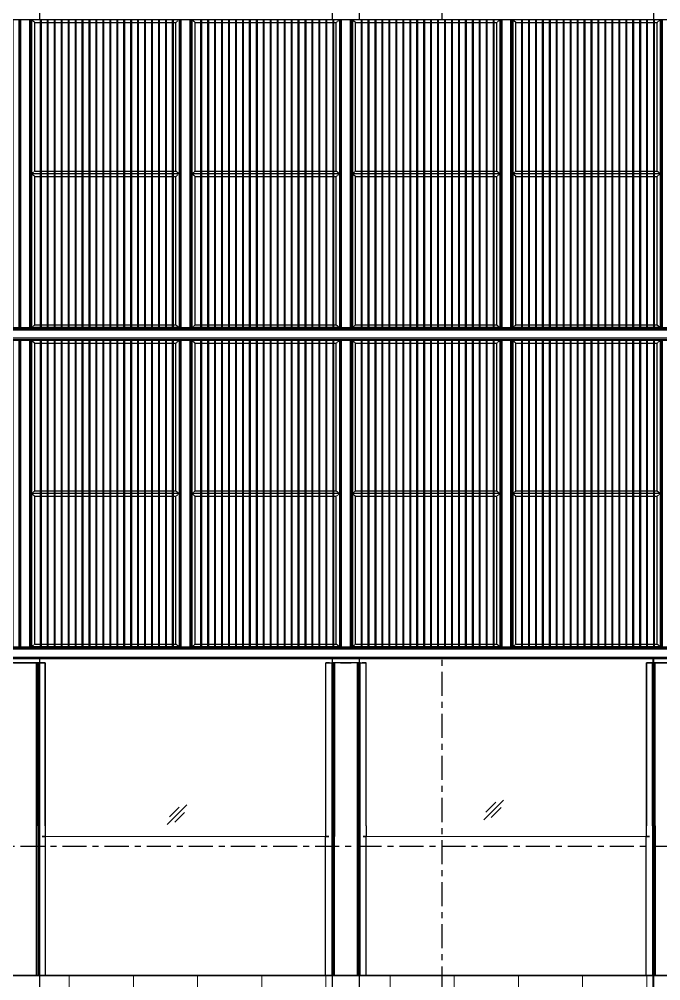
# Model space of a CAD drawing. Header units: millimetres. Extents: x 2519235 to 7246330, y 25937 to 201821.
# Drawn here: x 2849832 to 2855832, y 102240 to 111235 of the extents above; entities that cross this region are included whole.
import ezdxf
from ezdxf.enums import TextEntityAlignment as Align
from ezdxf.xclip import XClip

# ---------------------------------------------------------------- set-up
doc = ezdxf.new("R2010")
doc.units = ezdxf.units.MM
doc.header["$XCLIPFRAME"] = 0
for name, pattern in [('ACM_Grid2', [9, 6, -1, 1, -1]), ('HIDDEN', [0.375, 0.25, -0.125]), ('HIDDEN2', [4.7625, 3.175, -1.5875]), ('TA_GL_000.90000', [2.475, 0.9, -0.225, 0.225, -0.225, 0.9]), ('TA_HL_001.00000', [6.5, 3.55, -2.95])]:
    doc.linetypes.add(name, pattern=pattern)
doc.layers.get('Defpoints').update_dxf_attribs({"color": 140})
for name, color, linetype in [('000 - 0_HIDE_OBJ_FRAMING_DEF_SUB_1', 250, 'Continuous'), ('000 - 0_SYM_DWG_GRID-BUBBLE_MAIN_COLOR_1', 1, 'Continuous'), ('000 - 0_SYM_DWG_GRIDLINE_MAIN_COLOR_251', 251, 'Continuous'), ('000 - 0_SYM_DWG_LEVEL_TEXT', 3, 'Continuous'), ('010 - ASPG_EXTR_MAIN_COLOR_2', 2, 'Continuous'), ('010 - ASPG_EXTR_WIPEOUT_', 250, 'Continuous'), ('010 - ASPG_FRAMING_MAIN_COLOR_1', 3, 'Continuous'), ('010 - ASPG_FRAMING_MAIN_COLOR_2', 2, 'Continuous'), ('010 - ASPG_FRAMING_SUB_COLOR_2', 2, 'Continuous'), ('010 - ASPG_FRAMING_SUB_COLOR_3', 251, 'Continuous'), ('010 - ASPG_FRAMING_WIPEOUT_', 250, 'Continuous'), ('_[-125x65x6x8', 3, 'Continuous'), ('_PL-02', 1, 'Continuous'), ('_PLATE-SC', 32, 'Continuous'), ('_SC -100x100x6x8', 1, 'Continuous'), ('_งานโครงสร้าง', 251, 'Continuous'), ('A-GENM', 252, 'Continuous'), ('G-ANNO-HATCH-G251', 7, 'Continuous')]:
    doc.layers.add(name, color=color, linetype=linetype)
for name, color, linetype, lineweight in [('A-FLOR-HRAL', 1, 'Continuous', 35), ('A-VRTC', 2, 'Continuous', 9), ('ACM_Line_Grid Line _Existing__Lw2_', 252, 'ACM_Grid2', 9), ('P-SANR-FIXT', 2, 'Continuous', 35)]:
    doc.layers.add(name, color=color, linetype=linetype, lineweight=lineweight)
doc.styles.add('Arial', font='arial.ttf', dxfattribs={"height": 300})
doc.styles.add('Arial_1', font='arial.ttf', dxfattribs={"height": 250})
doc.styles.add('TA', font='', dxfattribs={"height": 4.5})
doc.styles.get('TA').set_extended_font_data('Cordia New')

# ---------------------------------------------------------------- blocks, each defined once
blk = doc.blocks.new('PPLS_Escalator Straight - PPLS_Escalator Double_1000 mm Step Width-32424470-ENTRANCE 1 - ELEVATION 1')
at = {"layer": '000 - 0_HIDE_OBJ_FRAMING_DEF_SUB_1'}
for p, q in [((2993917.7, 102290), (2993442.9, 102290)), ((2993442.9, 102290), (2993917.7, 102290)), ((2993917.7, 102290), (2993442.9, 102290)), ((2993442.9, 102290), (2993917.7, 102290)), ((2994956.8, 102290), (2994167.7, 102290)), ((2994167.7, 102290), (2994956.8, 102290)), ((2994956.8, 102290), (2994167.7, 102290)), ((2994167.7, 102290), (2994956.8, 102290)), ((2996917.7, 102290), (2995056.8, 102290)), ((2995056.8, 102290), (2996917.7, 102290)), ((2995403.9, 102290), (2995056.8, 102290)), ((2995056.8, 102290), (2995403.9, 102290)), ((2996917.7, 102290), (2995403.9, 102290)), ((2996917.7, 102290), (2995403.9, 102290)), ((2995403.9, 102290), (2996917.7, 102290)), ((2995403.9, 102290), (2996917.7, 102290)), ((2996022.1, 102290), (2995403.9, 102290)), ((2995403.9, 102290), (2996022.1, 102290)), ((2996022.1, 102290), (2996522.1, 102290)), ((2996522.1, 102290), (2996022.1, 102290)), ((2996917.7, 102290), (2996022.1, 102290)), ((2996022.1, 102290), (2996917.7, 102290)), ((2996522.1, 102290), (2996917.7, 102290)), ((2996917.7, 102290), (2996522.1, 102290)), ((2997168, 102290), (2997522.1, 102290)), ((2997522.1, 102290), (2997168, 102290)), ((2997948.9, 102290), (2997168, 102290)), ((2997168, 102290), (2997948.9, 102290)), ((2997948.9, 102290), (2997168, 102290)), ((2997168, 102290), (2997948.9, 102290)), ((2997948.9, 102290), (2997168, 102290)), ((2997948.9, 102290), (2997168, 102290)), ((2997168, 102290), (2997948.9, 102290)), ((2997168, 102290), (2997948.9, 102290)), ((2997522.1, 102290), (2997948.9, 102290)), ((2997948.9, 102290), (2997522.1, 102290)), ((2997918.9, 102290), (2997948.9, 102290)), ((2997948.9, 102290), (2997918.9, 102290))]:
    blk.add_line(p, q, dxfattribs=at)
blk = doc.blocks.new('PPLS_Escalator Straight - PPLS_Escalator Double_1000 mm Step Width-32424532-ENTRANCE 1 - ELEVATION 1')
at = {"layer": '000 - 0_HIDE_OBJ_FRAMING_DEF_SUB_1'}
for p, q in [((2993442.9, 102290), (2993917.7, 102290)), ((2993917.7, 102290), (2993442.9, 102290)), ((2993917.7, 102290), (2993442.9, 102290)), ((2993442.9, 102290), (2993917.7, 102290)), ((2994167.7, 102290), (2994956.8, 102290)), ((2994956.8, 102290), (2994167.7, 102290)), ((2994956.8, 102290), (2994167.7, 102290)), ((2994167.7, 102290), (2994956.8, 102290)), ((2995056.8, 102290), (2996917.7, 102290)), ((2996917.7, 102290), (2995056.8, 102290)), ((2995403.9, 102290), (2995056.8, 102290)), ((2995056.8, 102290), (2995403.9, 102290)), ((2995403.9, 102290), (2996917.7, 102290)), ((2995403.9, 102290), (2996917.7, 102290)), ((2996917.7, 102290), (2995403.9, 102290)), ((2996917.7, 102290), (2995403.9, 102290)), ((2996022.1, 102290), (2995403.9, 102290)), ((2995403.9, 102290), (2996022.1, 102290)), ((2996522.1, 102290), (2996022.1, 102290)), ((2996022.1, 102290), (2996522.1, 102290)), ((2996917.7, 102290), (2996022.1, 102290)), ((2996022.1, 102290), (2996917.7, 102290)), ((2996917.7, 102290), (2996522.1, 102290)), ((2996522.1, 102290), (2996917.7, 102290)), ((2997522.1, 102290), (2997168, 102290)), ((2997168, 102290), (2997522.1, 102290)), ((2997168, 102290), (2997948.9, 102290)), ((2997948.9, 102290), (2997168, 102290)), ((2997948.9, 102290), (2997168, 102290)), ((2997168, 102290), (2997948.9, 102290)), ((2997168, 102290), (2997948.9, 102290)), ((2997168, 102290), (2997948.9, 102290)), ((2997948.9, 102290), (2997168, 102290)), ((2997948.9, 102290), (2997168, 102290)), ((2997948.9, 102290), (2997522.1, 102290)), ((2997522.1, 102290), (2997948.9, 102290)), ((2997918.9, 102290), (2997948.9, 102290)), ((2997948.9, 102290), (2997918.9, 102290))]:
    blk.add_line(p, q, dxfattribs=at)
blk = doc.blocks.new('Railing - Railing-19082426-ENTRANCE 1 - ELEVATION 1')
at = {"layer": '000 - 0_HIDE_OBJ_FRAMING_DEF_SUB_1', "lineweight": 9}
for q in [(3000318.6, 102290), (3000317.8, 102290)]:
    blk.add_line((3000167.7, 102290), q, dxfattribs=at)
blk = doc.blocks.new('PB-DRAIN-CHANNEL_TYPE B_GRATING - 175W X 100D-33414423-ENTRANCE 1 - ELEVATION 1')
at = {"layer": '000 - 0_HIDE_OBJ_FRAMING_DEF_SUB_1'}
for p, q in [((3002697.7, 102290), (3002692.7, 102290)), ((3002862.7, 102290), (3002867.7, 102290))]:
    blk.add_line(p, q, dxfattribs=at)
at = {"layer": '000 - 0_HIDE_OBJ_FRAMING_DEF_SUB_1', "lineweight": 9}
for p, q in [((3002697.7, 102290), (3002862.7, 102290)), ((3002862.7, 102290), (3002697.7, 102290))]:
    blk.add_line(p, q, dxfattribs=at)
blk = doc.blocks.new('Railing - Railing-24173574-ENTRANCE 1 - ELEVATION 1')
at = {"layer": '000 - 0_HIDE_OBJ_FRAMING_DEF_SUB_1', "lineweight": 9}
for p, q in [((3000366.9, 102290), (3000537.7, 102290)), ((3000367.7, 102290), (3000537.7, 102290)), ((3000587.7, 102290), (3001517.7, 102290)), ((3000587.7, 102290), (3001517.7, 102290))]:
    blk.add_line(p, q, dxfattribs=at)
blk = doc.blocks.new('Railing - Railing-25432280-ENTRANCE 1 - ELEVATION 1')
at = {"layer": '000 - 0_HIDE_OBJ_FRAMING_DEF_SUB_1', "lineweight": 9}
for p, q in [((3000537.7, 102290), (3000204.7, 102290)), ((3000537.7, 102290), (3000204.7, 102290)), ((3001737.7, 102290), (3000587.7, 102290)), ((3001737.7, 102290), (3000587.7, 102290)), ((3002392.7, 102290), (3001787.7, 102290)), ((3002392.7, 102290), (3001787.7, 102290)), ((3002880.7, 102290), (3002692.7, 102290)), ((3002880.7, 102290), (3002692.7, 102290))]:
    blk.add_line(p, q, dxfattribs=at)
blk = doc.blocks.new('Railing - Railing-25546812-ENTRANCE 1 - ELEVATION 1')
at = {"layer": '000 - 0_HIDE_OBJ_FRAMING_DEF_SUB_1', "lineweight": 9}
for p, q in [((2997204.7, 103590), (2999880.7, 103590)), ((2997204.7, 103590), (2999880.7, 103590)), ((2997204.7, 102290), (2999880.7, 102290)), ((2997204.7, 102290), (2999880.7, 102290))]:
    blk.add_line(p, q, dxfattribs=at)
blk = doc.blocks.new('Railing - Railing-25547395-ENTRANCE 1 - ELEVATION 1')
at = {"layer": '000 - 0_HIDE_OBJ_FRAMING_DEF_SUB_1', "lineweight": 9}
for p, q in [((3000204.7, 103590), (3002880.7, 103590)), ((3000204.7, 103590), (3002880.7, 103590)), ((3000204.7, 102290), (3002880.7, 102290)), ((3000204.7, 102290), (3002880.7, 102290))]:
    blk.add_line(p, q, dxfattribs=at)
blk = doc.blocks.new('Enrance Curtain Wall Panel Edge 4_3000 - Enrance Curtain Wall Panel Edge 4_3000-8185683-ENTRANCE 1 - ELEVATION 1')
at = {"layer": '000 - 0_HIDE_OBJ_FRAMING_DEF_SUB_1'}
for p, q in [((3000537.7, 102290), (3000182.7, 102290)), ((3000182.7, 102290), (3000537.7, 102290)), ((3001467.7, 102290), (3000587.7, 102290)), ((3000587.7, 102290), (3001467.7, 102290)), ((3001467.7, 102290), (3001617.7, 102290)), ((3001617.7, 102290), (3001467.7, 102290)), ((3001617.7, 102290), (3001737.7, 102290)), ((3001617.7, 102290), (3001737.7, 102290)), ((3001787.7, 102290), (3002392.7, 102290)), ((3001787.7, 102290), (3002392.7, 102290)), ((3002692.7, 102290), (3002869.9, 102290)), ((3002692.7, 102290), (3002862.3, 102290)), ((3002880.7, 102290), (3002852.2, 102290)), ((3002852.2, 102290), (3002891.4, 102290)), ((3002858, 102290), (3002852.6, 102290)), ((3002852.6, 102290), (3002880.7, 102290)), ((3002878.7, 102290), (3002858, 102290)), ((3002880.7, 102290), (3002882.7, 102290)), ((3002882.7, 102290), (3002880.7, 102290)), ((3002890.9, 102290), (3002880.7, 102290))]:
    blk.add_line(p, q, dxfattribs=at)
blk = doc.blocks.new('Enrance Curtain Wall Panel Edge 5a - Enrance Curtain Wall Panel Edge 5a-28915756-ENTRANCE 1 - ELEVATION 1')
at = {"layer": '000 - 0_HIDE_OBJ_FRAMING_DEF_SUB_1'}
for p, q in [((2997167.7, 105215), (2996917.7, 105215)), ((2996935, 105215), (2997042.7, 105215)), ((2997042.7, 105215), (2996992.7, 105215)), ((2996992.7, 105215), (2997042.7, 105215)), ((2997042.7, 105215), (2997150.5, 105215)), ((2997092.7, 105215), (2997042.7, 105215)), ((2997042.7, 105215), (2997092.7, 105215)), ((2997150.5, 103690), (2997150.5, 105215)), ((2997153.3, 105215), (2997163.5, 105215)), ((2997153.3, 103690), (2997153.3, 105215)), ((2997163.5, 105215), (2997163.5, 103690)), ((2997163.5, 103690), (2997163.5, 105215)), ((2997165.5, 105215), (2997174.9, 105215)), ((2997191.7, 105215), (2997168, 105215)), ((2997174.9, 105215), (2997231.6, 105215)), ((2997174.9, 103690), (2997174.9, 105215)), ((2997204.7, 105215), (2997194.5, 105215)), ((2997204.7, 105215), (2997202.7, 105215)), ((2997202.7, 105215), (2997204.7, 105215)), ((2997231.6, 105215), (2997204.7, 105215)), ((2997231.6, 103690), (2997231.6, 105215)), ((2997232.9, 103690), (2997232.9, 105215)), ((2999852.6, 105215), (2999852.6, 103690)), ((2999880.7, 105215), (2999853.9, 105215)), ((2999853.9, 105215), (2999910.6, 105215)), ((2999853.9, 103690), (2999853.9, 105215)), ((2999890.9, 105215), (2999880.7, 105215)), ((2999880.7, 105215), (2999882.7, 105215)), ((2999882.7, 105215), (2999880.7, 105215)), ((2999893.8, 105215), (2999917.1, 105215)), ((2999910.6, 105215), (2999910.6, 103690)), ((2999920, 105215), (2999910.6, 105215)), ((3000167.7, 105215), (2999917.7, 105215)), ((2999922, 103690), (2999922, 105215)), ((2999922, 105215), (2999932.2, 105215)), ((2999922, 103690), (2999922, 105215)), ((2999932.2, 103690), (2999932.2, 105215)), ((2999935, 105215), (2999935, 103690)), ((3000042.7, 105215), (2999935, 105215)), ((3000042.7, 105215), (2999992.7, 105215)), ((2999992.7, 105215), (3000042.7, 105215)), ((3000150.5, 105215), (3000042.7, 105215)), ((3000092.7, 105215), (3000042.7, 105215)), ((3000042.7, 105215), (3000092.7, 105215)), ((3000150.5, 103690), (3000150.5, 105215)), ((3000153.3, 105215), (3000163.5, 105215)), ((3000153.3, 103690), (3000153.3, 105215)), ((3000163.5, 105215), (3000163.5, 103690)), ((3000163.5, 105215), (3000163.5, 103690)), ((3000174.9, 105215), (3000165.5, 105215)), ((3000167.7, 105215), (3000191.7, 105215)), ((3000174.9, 105215), (3000231.6, 105215)), ((3000174.9, 103690), (3000174.9, 105215)), ((3000204.7, 105215), (3000194.5, 105215)), ((3000204.7, 105215), (3000202.7, 105215)), ((3000202.7, 105215), (3000204.7, 105215)), ((3000231.6, 105215), (3000204.7, 105215)), ((3000231.6, 103690), (3000231.6, 105215)), ((3000232.9, 103690), (3000232.9, 105215)), ((3002852.6, 105215), (3002852.6, 103690)), ((3002880.7, 105215), (3002853.9, 105215)), ((3002853.9, 105215), (3002910.6, 105215)), ((3002853.9, 103690), (3002853.9, 105215)), ((3002890.9, 105215), (3002880.7, 105215)), ((3002880.7, 105215), (3002882.7, 105215)), ((3002882.7, 105215), (3002880.7, 105215)), ((3002917.7, 105215), (3002893.8, 105215)), ((3002910.6, 105215), (3002920, 105215)), ((3002910.6, 103690), (3002910.6, 105215)), ((3003167.7, 105215), (3002917.7, 105215)), ((3002922, 103690), (3002922, 105215)), ((3002922, 105215), (3002932.2, 105215)), ((3002922, 103690), (3002922, 105215)), ((3002932.2, 103690), (3002932.2, 105215)), ((3002935, 105215), (3003042.7, 105215)), ((3002935, 103690), (3002935, 105215)), ((2997150.5, 103590), (2997150.5, 103690)), ((2997153.3, 103590), (2997153.3, 103690)), ((2997163.5, 103690), (2997163.5, 103590)), ((2997163.5, 103690), (2997163.5, 103590)), ((2997174.9, 103590), (2997174.9, 103690)), ((2997231.6, 103690), (2997231.6, 103590)), ((2999853.9, 103590), (2999853.9, 103690)), ((2999910.6, 103690), (2999910.6, 103590)), ((2999922, 103590), (2999922, 103690)), ((2999922, 103590), (2999922, 103690)), ((2999932.2, 103590), (2999932.2, 103690)), ((2999935, 103690), (2999935, 103590)), ((3000150.5, 103590), (3000150.5, 103690)), ((3000153.3, 103590), (3000153.3, 103690)), ((3000163.5, 103690), (3000163.5, 103590)), ((3000163.5, 103690), (3000163.5, 103590)), ((3000174.9, 103590), (3000174.9, 103690)), ((3000231.6, 103690), (3000231.6, 103590)), ((3002853.9, 103590), (3002853.9, 103690)), ((3002910.6, 103690), (3002910.6, 103590)), ((3002922, 103590), (3002922, 103690)), ((3002922, 103590), (3002922, 103690)), ((3002932.2, 103590), (3002932.2, 103690)), ((3002935, 103690), (3002935, 103590)), ((2997150.5, 102290), (2997150.5, 103590)), ((2997153.3, 102290), (2997153.3, 103590)), ((2997163.5, 103590), (2997163.5, 102290)), ((2997163.5, 103590), (2997163.5, 102290)), ((2997174.9, 102290), (2997174.9, 103590)), ((2997202.7, 103590), (2997204.7, 103590)), ((2997204.7, 103590), (2997202.7, 103590)), ((2997204.7, 103590), (2997233, 103590)), ((2997231.6, 103590), (2997204.7, 103590)), ((2997231.6, 103590), (2997232.4, 103590)), ((2997233.2, 102290), (2997233.2, 103590)), ((2999852.2, 102290), (2999852.2, 103590)), ((2999880.7, 103590), (2999852.5, 103590)), ((2999853.1, 103590), (2999853.9, 103590)), ((2999853.9, 103590), (2999880.7, 103590)), ((2999880.7, 103590), (2999882.7, 103590)), ((2999882.7, 103590), (2999880.7, 103590)), ((2999910.6, 103590), (2999910.6, 102290)), ((2999922, 102290), (2999922, 103590)), ((2999922, 102290), (2999922, 103590)), ((2999932.2, 102290), (2999932.2, 103590)), ((2999935, 102290), (2999935, 103590)), ((3000150.5, 102290), (3000150.5, 103590)), ((3000153.3, 102290), (3000153.3, 103590)), ((3000163.5, 103590), (3000163.5, 102290)), ((3000163.5, 102290), (3000163.5, 103590)), ((3000174.9, 102290), (3000174.9, 103590)), ((3000204.7, 103590), (3000202.7, 103590)), ((3000202.7, 103590), (3000204.7, 103590)), ((3000233, 103590), (3000204.7, 103590)), ((3000204.7, 103590), (3000231.6, 103590)), ((3000231.6, 103590), (3000232.4, 103590)), ((3000233.2, 102290), (3000233.2, 103590)), ((3002852.2, 102290), (3002852.2, 103590)), ((3002852.5, 103590), (3002880.7, 103590)), ((3002853.1, 103590), (3002853.9, 103590)), ((3002880.7, 103590), (3002853.9, 103590)), ((3002882.7, 103590), (3002880.7, 103590)), ((3002880.7, 103590), (3002882.7, 103590)), ((3002910.6, 103590), (3002910.6, 102290)), ((3002922, 102290), (3002922, 103590)), ((3002922, 102290), (3002922, 103590)), ((3002932.2, 102290), (3002932.2, 103590)), ((3002935, 103590), (3002935, 102290)), ((2997167.7, 102290), (2996917.7, 102290)), ((2996935, 102290), (2997042.7, 102290)), ((2996992.7, 102290), (2997042.7, 102290)), ((2997042.7, 102290), (2996992.7, 102290)), ((2997042.7, 102290), (2997150.5, 102290)), ((2997042.7, 102290), (2997092.7, 102290)), ((2997092.7, 102290), (2997042.7, 102290)), ((2997153.3, 102290), (2997150.5, 102290)), ((2997163.5, 102290), (2997153.3, 102290)), ((2997165.5, 102290), (2997163.5, 102290)), ((2997165.5, 102290), (2997174.9, 102290)), ((2997191.7, 102290), (2997168, 102290)), ((2997233.2, 102290), (2997174.9, 102290)), ((2997194.5, 102290), (2997204.8, 102290)), ((2997204.7, 102290), (2997202.7, 102290)), ((2997202.7, 102290), (2997204.7, 102290)), ((2997232.9, 102290), (2997204.7, 102290)), ((2997204.7, 102290), (2997233.2, 102290)), ((2997227.5, 102290), (2997206.7, 102290)), ((2998467.7, 102290), (2997215.4, 102290)), ((2998467.7, 102290), (2997215.4, 102290)), ((2997227.5, 102290), (2997232.9, 102290)), ((2998617.7, 102290), (2998467.7, 102290)), ((2998467.7, 102290), (2998617.7, 102290)), ((2998617.7, 102290), (2999870.1, 102290)), ((2999870.1, 102290), (2998617.7, 102290)), ((2999859.4, 102290), (2999852.2, 102290)), ((2999852.2, 102290), (2999880.7, 102290)), ((2999880.7, 102290), (2999853.5, 102290)), ((2999854, 102290), (2999858, 102290)), ((2999858, 102290), (2999878.7, 102290)), ((2999878.6, 102290), (2999860.6, 102290)), ((2999910.6, 102290), (2999880.1, 102290)), ((2999880.7, 102290), (2999882.7, 102290)), ((2999882.7, 102290), (2999880.7, 102290)), ((2999880.7, 102290), (2999884.8, 102290)), ((2999885.3, 102290), (2999890.9, 102290)), ((2999893.8, 102290), (2999917.1, 102290)), ((2999920, 102290), (2999910.6, 102290)), ((2999917.7, 102290), (3000167.7, 102290)), ((2999922, 102290), (2999920, 102290)), ((2999932.2, 102290), (2999922, 102290)), ((2999935, 102290), (2999932.2, 102290)), ((3000042.7, 102290), (2999935, 102290)), ((2999994.4, 102290), (2999999.4, 102290)), ((2999999.4, 102290), (2999994.4, 102290)), ((2999999.8, 102290), (3000042.7, 102290)), ((3000042.7, 102290), (2999999.8, 102290)), ((3000150.5, 102290), (3000042.7, 102290)), ((3000042.7, 102290), (3000092.7, 102290)), ((3000092.7, 102290), (3000042.7, 102290)), ((3000153.3, 102290), (3000150.5, 102290)), ((3000163.5, 102290), (3000153.3, 102290)), ((3000165.5, 102290), (3000163.5, 102290)), ((3000174.9, 102290), (3000165.5, 102290)), ((3000167.7, 102290), (3000191.7, 102290)), ((3000233.2, 102290), (3000174.9, 102290)), ((3000194.5, 102290), (3000204.8, 102290)), ((3000204.7, 102290), (3000202.7, 102290)), ((3000202.7, 102290), (3000204.7, 102290)), ((3000232.9, 102290), (3000204.7, 102290)), ((3000204.7, 102290), (3000233.2, 102290)), ((3000206.7, 102290), (3000227.5, 102290)), ((3001467.7, 102290), (3000215.4, 102290)), ((3000215.4, 102290), (3001467.7, 102290)), ((3000227.5, 102290), (3000232.9, 102290)), ((3001467.7, 102290), (3001617.7, 102290)), ((3001617.7, 102290), (3001467.7, 102290)), ((3001617.7, 102290), (3002872.1, 102290)), ((3001617.7, 102290), (3002872.1, 102290)), ((3002910.6, 102290), (3002852.2, 102290)), ((3002852.2, 102290), (3002880.7, 102290)), ((3002880.7, 102290), (3002852.6, 102290)), ((3002852.6, 102290), (3002858, 102290)), ((3002878.7, 102290), (3002858, 102290)), ((3002880.7, 102290), (3002882.7, 102290)), ((3002882.7, 102290), (3002880.7, 102290)), ((3002880.7, 102290), (3002890.9, 102290)), ((3002917.7, 102290), (3002893.8, 102290)), ((3002910.6, 102290), (3002920, 102290)), ((3003167.7, 102290), (3002917.7, 102290)), ((3002922, 102290), (3002920, 102290)), ((3002932.2, 102290), (3002922, 102290)), ((3002935, 102290), (3002932.2, 102290)), ((3002935, 102290), (3003042.7, 102290))]:
    blk.add_line(p, q, dxfattribs=at)
blk = doc.blocks.new('Enrance Curtain Wall Panel Edge 4_3000 - Enrance Curtain Wall Panel Edge 4_3000-25525582-ENTRANCE 1 - ELEVATION 1')
at = {"layer": '000 - 0_HIDE_OBJ_FRAMING_DEF_SUB_1'}
for p, q in [((3002880.7, 102290), (3002852.2, 102290)), ((3002852.2, 102290), (3002891.4, 102290)), ((3002858, 102290), (3002852.6, 102290)), ((3002852.6, 102290), (3002880.7, 102290)), ((3002878.7, 102290), (3002858, 102290)), ((3002890.9, 102290), (3002880.7, 102290)), ((3002880.7, 102290), (3002882.7, 102290)), ((3002882.7, 102290), (3002880.7, 102290))]:
    blk.add_line(p, q, dxfattribs=at)
blk = doc.blocks.new('Railing - RL8A_Baluster Post _Mid_-27168255-ENTRANCE 1 - ELEVATION 1')
at = {"layer": '000 - 0_HIDE_OBJ_FRAMING_DEF_SUB_1', "lineweight": 9}
for p, q in [((3000324.3, 102290), (3000318.6, 102290)), ((3000318.6, 102290), (3000324.3, 102290)), ((3000342.7, 102290), (3000325.1, 102290)), ((3000325.1, 102290), (3000342.7, 102290)), ((3000342.7, 102290), (3000366.9, 102290)), ((3000366.9, 102290), (3000342.7, 102290))]:
    blk.add_line(p, q, dxfattribs=at)
blk = doc.blocks.new('Railing - Railing-30880252-ENTRANCE 1 - ELEVATION 1')
blk.add_blockref('Railing - RL8A_Baluster Post _Mid_-27168255-ENTRANCE 1 - ELEVATION 1', (0, 0))
blk = doc.blocks.new('W-1-PP17-ENT1_REV02_20260415-155428_PP17_ENT1_EX_ELE1')
at = {"layer": '000 - 0_HIDE_OBJ_FRAMING_DEF_SUB_1', "lineweight": 9}
h = blk.add_hatch(dxfattribs=at)
h.set_pattern_fill('FP_10', color=256, style=0, pattern_type=2)
h.set_pattern_definition([(90, (-17700.16, 101390), (-600, 4e-14), [])])
h.paths.add_polyline_path([(-18050.2, 101990), (5079.9, 101990), (5079.9, 102290), (-18050.2, 102290), (-18050.2, 102050.1)])
at = {"layer": '000 - 0_HIDE_OBJ_FRAMING_DEF_SUB_1'}
for p, q in [((388.3, 103746.8), (572.2, 103930.7)), ((409.6, 103817.6), (501.5, 103909.5)), ((-2571.7, 103702.5), (-2387.8, 103886.3)), ((-2550.5, 103773.2), (-2458.5, 103865.1)), ((-2501, 103723.7), (-2409, 103815.6)), ((459.1, 103768.1), (551, 103860)), ((-3774.9, 102290), (-1025.8, 102290)), ((-1025.8, 102290), (-3774.9, 102290)), ((-775.2, 102290), (-768, 102290)), ((-405.2, 102290), (-775.2, 102290)), ((-775.2, 102290), (1974.8, 102290)), ((1974.8, 102290), (-775.2, 102290)), ((-625.1, 102290), (-775.2, 102290)), ((-768, 102290), (-709.7, 102290)), ((-740.2, 102290), (-738.2, 102290)), ((-738.2, 102290), (-710, 102290)), ((-405.2, 102290), (-600.2, 102290)), ((-405.2, 102290), (-575.2, 102290)), ((574.8, 102290), (-355.2, 102290)), ((794.8, 102290), (-355.2, 102290)), ((794.8, 102290), (-355.2, 102290)), ((794.8, 102290), (624.8, 102290)), ((1449.8, 102290), (844.8, 102290)), ((1449.8, 102290), (844.8, 102290)), ((1449.8, 102290), (844.8, 102290)), ((1774.2, 102290), (1749.8, 102290)), ((1924.8, 102290), (1749.8, 102290)), ((1949.8, 102290), (1749.8, 102290)), ((1949.8, 102290), (1749.8, 102290)), ((1949.8, 102290), (1825.1, 102290))]:
    blk.add_line(p, q, dxfattribs=at)
at = {"layer": '000 - 0_HIDE_OBJ_FRAMING_DEF_SUB_1', "lineweight": 9}
for p, q in [((-10050.2, 102290), (5079.9, 102290)), ((-2162, 102290), (-1025.8, 102290)), ((-1262, 102290), (-1025.8, 102290)), ((-1025.8, 102290), (-1262, 102290)), ((-775.2, 102290), (1974.8, 102290)), ((-775.2, 102290), (1974.8, 102290))]:
    blk.add_line(p, q, dxfattribs=at)
at = {"layer": 'A-FLOR-HRAL', "lineweight": 9}
for name in ['Railing - Railing-25546812-ENTRANCE 1 - ELEVATION 1', 'Railing - Railing-25547395-ENTRANCE 1 - ELEVATION 1', 'Railing - Railing-19082426-ENTRANCE 1 - ELEVATION 1', 'Railing - Railing-25432280-ENTRANCE 1 - ELEVATION 1', 'Railing - Railing-30880252-ENTRANCE 1 - ELEVATION 1', 'Railing - Railing-24173574-ENTRANCE 1 - ELEVATION 1']:
    blk.add_blockref(name, (-3000942.9, 0), dxfattribs=at)
at = {"layer": 'A-GENM'}
for name in ['Enrance Curtain Wall Panel Edge 5a - Enrance Curtain Wall Panel Edge 5a-28915756-ENTRANCE 1 - ELEVATION 1', 'Enrance Curtain Wall Panel Edge 4_3000 - Enrance Curtain Wall Panel Edge 4_3000-8185683-ENTRANCE 1 - ELEVATION 1', 'Enrance Curtain Wall Panel Edge 4_3000 - Enrance Curtain Wall Panel Edge 4_3000-25525582-ENTRANCE 1 - ELEVATION 1']:
    blk.add_blockref(name, (-3000942.9, 0), dxfattribs=at)
at = {"layer": 'A-VRTC'}
for name in ['PPLS_Escalator Straight - PPLS_Escalator Double_1000 mm Step Width-32424470-ENTRANCE 1 - ELEVATION 1', 'PPLS_Escalator Straight - PPLS_Escalator Double_1000 mm Step Width-32424532-ENTRANCE 1 - ELEVATION 1']:
    blk.add_blockref(name, (-3000942.9, 0), dxfattribs=at)
at = {"layer": 'P-SANR-FIXT'}
blk.add_blockref('PB-DRAIN-CHANNEL_TYPE B_GRATING - 175W X 100D-33414423-ENTRANCE 1 - ELEVATION 1', (-3000942.9, 0), dxfattribs=at)
blk = doc.blocks.new('*U1062')
blk.add_point((0, 0))
at = {"layer": '000 - 0_SYM_DWG_LEVEL_TEXT', "style": 'Arial_1'}
for tag, p in [('LV_NAME_1', (-575.78, 11.92)), ('LV_NAME_2', (-575.79, 6.83)), ('LV_NAME_3', (-575.8, 1.74))]:
    blk.add_attdef(tag, p, '', height=3, dxfattribs=at)
blk = doc.blocks.new('*U1060')
blk.add_point((0, 0))
at = {"layer": '000 - 0_SYM_DWG_LEVEL_TEXT', "style": 'Arial_1'}
for tag, p in [('LV_NAME_1', (-575.78, 11.92)), ('LV_NAME_2', (-575.79, 6.83)), ('LV_NAME_3', (-575.8, 1.74))]:
    blk.add_attdef(tag, p, '', height=3, dxfattribs=at)
blk = doc.blocks.new('*U2769')
at = {"layer": '000 - 0_SYM_DWG_GRIDLINE_MAIN_COLOR_251', "linetype": 'ByBlock', "ltscale": 5}
blk.add_line((20, 0), (-313.8, 0), dxfattribs=at)
at = {"style": 'TA', "flags": 1}
blk.add_attdef('LOCATION', (6, -6), '', height=4.5, rotation=270, dxfattribs=at)
at = {"layer": '000 - 0_SYM_DWG_GRID-BUBBLE_MAIN_COLOR_1', "style": 'Arial'}
blk.add_attdef('GRID-HEAD', text='', height=4, rotation=90, dxfattribs=at).set_placement((42.25, 0), align=Align.MIDDLE_CENTER)
blk = doc.blocks.new('*U1068')
at = {"layer": '000 - 0_SYM_DWG_GRIDLINE_MAIN_COLOR_251', "linetype": 'ByBlock', "ltscale": 5}
blk.add_line((20, 0), (-878, 0), dxfattribs=at)
at = {"style": 'TA', "flags": 1}
blk.add_attdef('LOCATION', (6, -6), '', height=4.5, rotation=270, dxfattribs=at)
blk = doc.blocks.new('W-1-PP17-ENT1_REV02_20260415-160509_PP17_ENT1_ELE1_DIMS_1')
at = {"color": 6, "xscale": 50, "yscale": 50, "zscale": 50}
for name, p in [('*U1060', (0, 110940)), ('*U1062', (0, 107040)), ('*U1062', (0, 105290)), ('*U1062', (0, 103500)), ('*U1062', (0, 102290))]:
    blk.add_blockref(name, p, dxfattribs=at)
at = {"layer": '000 - 0_SYM_DWG_GRIDLINE_MAIN_COLOR_251', "linetype": 'TA_GL_000.90000', "xscale": 50, "yscale": 50, "zscale": 50}
for name, p, rotation in [('*U2769', (0, 100000), 270), ('*U1068', (-24600, 110940), 180), ('*U1068', (-24600, 107040), 180), ('*U1068', (-24600, 105290), 180), ('*U1068', (-24600, 103500), 180), ('*U1068', (-24600, 102290), 180)]:
    blk.add_blockref(name, p, dxfattribs=dict(at, rotation=rotation))
blk = doc.blocks.new('*U102')
at = {"color": 252, "linetype": 'HIDDEN2', "ltscale": 0.3}
blk.add_line((0, -26.5), (-2699.8, -26.5), dxfattribs=at)
blk.add_lwpolyline([(0, 32.5), (-2699.8, 32.5), (-2699.8, -32.5), (0, -32.5)], close=True)
blk = doc.blocks.new('*U106')
at = {"color": 252, "linetype": 'HIDDEN2', "ltscale": 0.3}
blk.add_line((0, -26.5), (-2690.000413, -26.5), dxfattribs=at)
blk.add_lwpolyline([(0, 32.5), (-2690.000413, 32.5), (-2690.000413, -32.5), (0, -32.5)], close=True)
blk = doc.blocks.new('_PL-01')
at = {"layer": 'G-ANNO-HATCH-G251'}
h = blk.add_hatch(dxfattribs=at)
h.set_pattern_fill('AR-CONC', color=250, scale=0.05)
h.set_pattern_definition([(50, (-178564.836, -85577.109), (9.10923345, -0.79695428), [0.9525, -10.4775]), (355, (-178564.836, -85577.109), (-1.76217107, 9.55284226), [0.762, -8.3820292]), (100.4514447, (-178564.077, -85577.176), (7.34706235, 8.7558876), [0.80950044, -8.90451223]), (46.1842, (-178564.836, -85574.569), (13.55395204, -2.1021164), [1.42875, -15.71625]), (96.6355576, (-178563.706, -85574.744), (11.8702067, 12.3713062), [1.2142512, -13.3567804]), (351.184151, (-178564.836, -85574.57), (11.8702067, 12.3713062), [1.1429984, -12.5729866]), (21, (-178563.566, -85575.204), (7.58071956, -5.1132599), [0.9525, -10.4775]), (326, (-178563.566, -85575.204), (3.0901014, 9.2093983), [0.762, -8.382]), (71.451445, (-178562.934, -85575.63), (10.67082096, 4.09613844), [0.80950044, -8.9044969]), (37.5, (-178564.8358, -85577.1093), (0.15443016, 4.227751944), [0, -8.2804, 0, -8.509, 0, -8.41375]), (7.5, (-178564.836, -85577.1093), (3.34098313, 5.00902874), [0, -4.8514, 0, -8.0899, 0, -3.20675]), (327.5, (-178567.668, -85577.1093), (6.77952976, -0.2864372), [0, -3.175, 0, -9.906, 0, -13.1445]), (317.5, (-178568.938, -85577.1093), (7.40645907, 1.27132455), [0, -4.1275, 0, -6.5786, 0, -9.3345])])
h.paths.add_polyline_path([(70, 0), (-70, 0), (-70, -10), (70, -10)])
h = blk.add_hatch(dxfattribs=at)
h.set_pattern_fill('ANSI32', color=250, scale=0.5, angle=90)
h.set_pattern_definition([(135, (-178371.5467, -85577.1093), (-3.36759605, -3.36759605), []), (135, (-178371.5467, -85574.8643), (-3.36759605, -3.36759605), [])])
h.paths.add_polyline_path([(70, -10), (-70, -10), (-70, -20), (70, -20)])
for points in [[(-70, 0), (70, 0), (70, -10), (-70, -10)], [(-70, -10), (70, -10), (70, -20), (-70, -20)]]:
    blk.add_lwpolyline(points, close=True)
at = {"layer": 'ACM_Line_Grid Line _Existing__Lw2_', "lineweight": 20}
blk.add_line((0, 0), (0, -20), dxfattribs=at)
blk = doc.blocks.new('*U129')
for p, q in [((-3, 2520), (-63, 2520)), ((-3, 2515), (-3, 2520)), ((-57.9, 2515), (-50, 2515)), ((-50, -1595), (-50, 2515)), ((-50, 2515), (50, 2515)), ((50, 2515), (50, -1595)), ((-3, -1600), (-63, -1600)), ((-57.9, -1595), (-50, -1595)), ((-50, -1595), (50, -1595)), ((-3, -1595), (-3, -1600))]:
    blk.add_line(p, q)
at = {"color": 252}
for p, q in [((-24.8, 2491.6), (-24.8, 2478.4)), ((-24.8, 2491.6), (-23.6, 2490.3)), ((-24.8, 2478.4), (-23.6, 2479.7)), ((-22.4, 2491.6), (-23.6, 2490.3)), ((-23.6, 2490.3), (-23.6, 2479.7)), ((-23.6, 2479.7), (-22.4, 2478.4)), ((-22.4, 2491.6), (-21.2, 2490.3)), ((-22.4, 2491.6), (-22.4, 2478.4)), ((-22.4, 2478.4), (-21.2, 2479.7)), ((-20, 2491.6), (-21.2, 2490.3)), ((-21.2, 2490.3), (-21.2, 2479.7)), ((-21.2, 2479.7), (-20, 2478.4)), ((-20, 2491.6), (-18.8, 2490.3)), ((-20, 2491.6), (-20, 2478.4)), ((-20, 2478.4), (-18.8, 2479.7)), ((-17.6, 2495.8), (-18.8, 2495)), ((-18.8, 2495), (-18.8, 2475)), ((-17.6, 2474.2), (-18.8, 2475)), ((-17.6, 2495.8), (-11, 2495.8)), ((-17.6, 2488.6), (-11, 2488.6)), ((-17.6, 2481.4), (-11, 2481.4)), ((-17.6, 2474.2), (-11, 2474.2)), ((-11, 2495.8), (-9.8, 2495)), ((-11, 2474.2), (-9.8, 2475)), ((-9.8, 2498.5), (-9.8, 2471.5)), ((-9.8, 2498.5), (-8, 2498.5)), ((-9.8, 2471.5), (-8, 2471.5)), ((-8, 2498.5), (-8, 2471.5)), ((4, 2471.5), (4, 2498.5)), ((5.8, 2498.5), (4, 2498.5)), ((5.8, 2471.5), (4, 2471.5)), ((5.8, 2471.5), (5.8, 2498.5)), ((7, 2495.8), (5.8, 2495)), ((7, 2474.2), (5.8, 2475)), ((13.6, 2495.8), (7, 2495.8)), ((13.6, 2488.6), (7, 2488.6)), ((13.6, 2481.4), (7, 2481.4)), ((13.6, 2474.2), (7, 2474.2)), ((13.6, 2495.8), (14.8, 2495)), ((13.6, 2474.2), (14.8, 2475)), ((14.8, 2475), (14.8, 2495)), ((22.6, 2495.8), (16, 2495.8)), ((22.6, 2488.6), (16, 2488.6)), ((22.6, 2481.4), (16, 2481.4)), ((22.6, 2474.2), (16, 2474.2)), ((22.6, 2495.8), (23.8, 2495)), ((22.6, 2474.2), (23.8, 2475)), ((23.8, 2475), (23.8, 2495)), ((25, 2491.6), (23.8, 2490.3)), ((25, 2478.4), (23.8, 2479.7)), ((26.2, 2490.3), (25, 2491.6)), ((25, 2478.4), (25, 2491.6)), ((25, 2478.4), (26.2, 2479.7)), ((27.4, 2491.6), (26.2, 2490.3)), ((26.2, 2479.7), (26.2, 2490.3)), ((27.4, 2478.4), (26.2, 2479.7)), ((28.6, 2490.3), (27.4, 2491.6)), ((27.4, 2478.4), (27.4, 2491.6)), ((27.4, 2478.4), (28.6, 2479.7)), ((29.8, 2491.6), (28.6, 2490.3)), ((28.6, 2490.3), (28.6, 2479.7)), ((29.8, 2478.4), (28.6, 2479.7)), ((29.8, 2478.4), (29.8, 2491.6)), ((-24.8, -1571.6), (-24.8, -1558.4)), ((-24.8, -1558.4), (-23.6, -1559.7)), ((-24.8, -1571.6), (-23.6, -1570.3)), ((-23.6, -1559.7), (-22.4, -1558.4)), ((-23.6, -1570.3), (-23.6, -1559.7)), ((-22.4, -1571.6), (-23.6, -1570.3)), ((-22.4, -1558.4), (-21.2, -1559.7)), ((-22.4, -1571.6), (-22.4, -1558.4)), ((-22.4, -1571.6), (-21.2, -1570.3)), ((-21.2, -1559.7), (-20, -1558.4)), ((-21.2, -1570.3), (-21.2, -1559.7)), ((-20, -1571.6), (-21.2, -1570.3)), ((-20, -1558.4), (-18.8, -1559.7)), ((-20, -1571.6), (-20, -1558.4)), ((-20, -1571.6), (-18.8, -1570.3)), ((-17.6, -1554.2), (-18.8, -1555)), ((-18.8, -1575), (-18.8, -1555)), ((-17.6, -1575.8), (-18.8, -1575)), ((-17.6, -1554.2), (-11, -1554.2)), ((-17.6, -1561.4), (-11, -1561.4)), ((-17.6, -1568.6), (-11, -1568.6)), ((-17.6, -1575.8), (-11, -1575.8)), ((-11, -1554.2), (-9.8, -1555)), ((-11, -1575.8), (-9.8, -1575)), ((-9.8, -1578.5), (-9.8, -1551.5)), ((-9.8, -1551.5), (-8, -1551.5)), ((-9.8, -1578.5), (-8, -1578.5)), ((-8, -1578.5), (-8, -1551.5)), ((4, -1551.5), (4, -1578.5)), ((5.8, -1551.5), (4, -1551.5)), ((5.8, -1578.5), (4, -1578.5)), ((5.8, -1551.5), (5.8, -1578.5)), ((7, -1554.2), (5.8, -1555)), ((7, -1575.8), (5.8, -1575)), ((13.6, -1554.2), (7, -1554.2)), ((13.6, -1561.4), (7, -1561.4)), ((13.6, -1568.6), (7, -1568.6)), ((13.6, -1575.8), (7, -1575.8)), ((13.6, -1554.2), (14.8, -1555)), ((13.6, -1575.8), (14.8, -1575)), ((14.8, -1555), (14.8, -1575)), ((22.6, -1554.2), (16, -1554.2)), ((22.6, -1561.4), (16, -1561.4)), ((22.6, -1568.6), (16, -1568.6)), ((22.6, -1575.8), (16, -1575.8)), ((22.6, -1554.2), (23.8, -1555)), ((22.6, -1575.8), (23.8, -1575)), ((23.8, -1555), (23.8, -1575)), ((25, -1558.4), (23.8, -1559.7)), ((25, -1571.6), (23.8, -1570.3)), ((25, -1558.4), (26.2, -1559.7)), ((25, -1558.4), (25, -1571.6)), ((26.2, -1570.3), (25, -1571.6)), ((27.4, -1558.4), (26.2, -1559.7)), ((26.2, -1559.7), (26.2, -1570.3)), ((27.4, -1571.6), (26.2, -1570.3)), ((27.4, -1558.4), (28.6, -1559.7)), ((27.4, -1558.4), (27.4, -1571.6)), ((28.6, -1570.3), (27.4, -1571.6)), ((29.8, -1558.4), (28.6, -1559.7)), ((28.6, -1570.3), (28.6, -1559.7)), ((29.8, -1571.6), (28.6, -1570.3)), ((29.8, -1558.4), (29.8, -1571.6))]:
    blk.add_line(p, q, dxfattribs=at)
at = {"color": 1, "linetype": 'HIDDEN'}
for p, q in [((-8, 2510), (-8, 2465.1)), ((-8, -1590), (-8, -1545.1))]:
    blk.add_line(p, q, dxfattribs=at)
at = {"color": 252, "linetype": 'HIDDEN', "ltscale": 0.1}
for p, q in [((-3, 2515), (-3, -1595)), ((3, -1595), (3, 2515))]:
    blk.add_line(p, q, dxfattribs=at)
at = {"color": 252}
for points in [[(-17.6, 2495.8, 0.325), (-17.6, 2488.6, 0.325), (-17.6, 2481.4, 0.325), (-17.6, 2474.2, 0.325)], [(-11, 2495.8, -0.325), (-11, 2488.6, -0.325), (-11, 2481.4, -0.325), (-11, 2474.2, -0.325)], [(7, 2474.2, -0.325), (7, 2481.4, -0.325), (7, 2488.6, -0.325), (7, 2495.8, -0.325)], [(13.6, 2474.2, 0.325), (13.6, 2481.4, 0.325), (13.6, 2488.6, 0.325), (13.6, 2495.8, 0.325)], [(22.6, 2474.2, 0.325), (22.6, 2481.4, 0.325), (22.6, 2488.6, 0.325), (22.6, 2495.8, 0.325)], [(-17.6, -1575.8, -0.325), (-17.6, -1568.6, -0.325), (-17.6, -1561.4, -0.325), (-17.6, -1554.2, -0.325)], [(-11, -1575.8, 0.325), (-11, -1568.6, 0.325), (-11, -1561.4, 0.325), (-11, -1554.2, 0.325)], [(7, -1554.2, 0.325), (7, -1561.4, 0.325), (7, -1568.6, 0.325), (7, -1575.8, 0.325)], [(13.6, -1554.2, -0.325), (13.6, -1561.4, -0.325), (13.6, -1568.6, -0.325), (13.6, -1575.8, -0.325)], [(22.6, -1554.2, -0.325), (22.6, -1561.4, -0.325), (22.6, -1568.6, -0.325), (22.6, -1575.8, -0.325)]]:
    blk.add_lwpolyline(points, format="xyb", dxfattribs=at)
for points in [[(16, 2495.8, 0.325), (16, 2488.6, 0.325), (16, 2481.4, 0.325), (16, 2474.2), (14.8, 2475), (14.8, 2495)], [(16, -1575.8, -0.325), (16, -1568.6, -0.325), (16, -1561.4, -0.325), (16, -1554.2), (14.8, -1555), (14.8, -1575)]]:
    blk.add_lwpolyline(points, format="xyb", close=True, dxfattribs=at)
for centre, start, end in [((-57.2, 2520.9), 188.47924, 263.15021), ((-57.2, -1600.9), 96.84979, 171.52076)]:
    blk.add_arc(centre, 5.91, start, end)
for centre, radius, start, end in [((-18.3, 2485), 9.29, 134.32225, 225.67775), ((71.5, 2480.9), 47.7, 178.49035, 181.50965), ((23.3, 2485), 9.29, 314.32225, 45.67775), ((-18.3, -1565), 9.29, 134.32225, 225.67775), ((71.5, -1560.9), 47.7, 178.49035, 181.50965), ((23.3, -1565), 9.29, 314.32225, 45.67775)]:
    blk.add_arc(centre, radius, start, end, dxfattribs=at)
at = {"color": 1, "linetype": 'HIDDEN'}
for centre, radius, start, end in [((-13, 2510), 5, 0, 90), ((-2.1, 2465.8), 5.91, 186.84979, 261.52076), ((-13, -1590), 5, 270, 0), ((-2.1, -1545.8), 5.91, 98.47924, 173.15021)]:
    blk.add_arc(centre, radius, start, end, dxfattribs=at)
at = {"layer": 'Defpoints'}
blk.add_line((0, 2520), (0, -1600), dxfattribs=at)
blk = doc.blocks.new('_PL-02')
at = {"layer": 'G-ANNO-HATCH-G251'}
h = blk.add_hatch(dxfattribs=at)
h.set_pattern_fill('ANSI32', color=250, scale=0.5, angle=90)
h.set_pattern_definition([(135, (-178371.5467, -85567.1093), (-3.36759605, -3.36759605), []), (135, (-178371.5467, -85564.8643), (-3.36759605, -3.36759605), [])])
h.paths.add_polyline_path([(70, 0), (-70, 0), (-70, -10), (70, -10)])
blk.add_lwpolyline([(-70, 0), (70, 0), (70, -10), (-70, -10)], close=True)
at = {"layer": 'ACM_Line_Grid Line _Existing__Lw2_', "lineweight": 20}
blk.add_line((0, 0), (0, -10), dxfattribs=at)
blk = doc.blocks.new('W-1-PP17-ENT1_REV02_20260415-160712_PP17_ENT1_SE_ELE1')
at = {"layer": '_งานโครงสร้าง'}
for p, q in [((-3765.2, 114340), (-3765.2, 100790)), ((1975, 114340), (1975, 100790)), ((-1025.2, 111090), (-3765.2, 111090)), ((1975, 111090), (-775.2, 111090))]:
    blk.add_line(p, q, dxfattribs=at)
at = {"layer": '_งานโครงสร้าง', "extrusion": (-1.22465e-16, 1, 0)}
for p, q in [((-1025.2, 100790), (-1025.2, 111490)), ((-775.2, 111490), (-775.2, 100790)), ((-6775.2, 106940), (1975, 106940)), ((-3740.3, 106940), (-4020.3, 106940)), ((-3765.2, 106940), (-4015.2, 106940)), ((-3730.3, 106940), (-3740.3, 106940)), ((1974.8, 100790), (1974.8, 106940)), ((-1025.2, 106240), (-3765.2, 106240)), ((1974.8, 106240), (-775.2, 106240))]:
    blk.add_line(p, q, dxfattribs=at)
at = {"layer": '_[-125x65x6x8', "color": 2}
for name, p in [('*U106', (-1050.2, 110365)), ('*U102', (1949.8, 110365)), ('*U106', (-1050.2, 108865)), ('*U102', (1949.8, 108865)), ('*U106', (-1050.2, 107575)), ('*U102', (1949.8, 107575))]:
    blk.add_blockref(name, p, dxfattribs=at)
at = {"layer": '_PL-02'}
for p in [(-3465.2, 111090), (-1325.2, 111090), (-475.2, 111090), (1674.8, 111090)]:
    blk.add_blockref('_PL-02', p, dxfattribs=at)
at = {"layer": '_PLATE-SC', "xscale": -1, "rotation": 180}
for p in [(-3465.2, 106940), (-1325.2, 106940), (-475.2, 106940), (1674.8, 106940)]:
    blk.add_blockref('_PL-01', p, dxfattribs=at)
at = {"layer": '_SC -100x100x6x8'}
for p in [(-3465.2, 108560), (-1325.2, 108560), (-475.2, 108560), (1674.8, 108560)]:
    blk.add_blockref('*U129', p, dxfattribs=at)
blk = doc.blocks.new('*U1164')
blk.add_wipeout([(50, 0), (1450, 0), (1450, 2865), (50, 2865)]).dxf.layer = '010 - ASPG_EXTR_WIPEOUT_'
at = {"layer": '010 - ASPG_EXTR_MAIN_COLOR_2'}
for points in [[(141.5, 0), (151.7, 0), (151.7, 2865), (141.5, 2865)], [(206.5, 0), (216.7, 0), (216.7, 2865), (206.5, 2865)], [(271.5, 0), (281.7, 0), (281.7, 2865), (271.5, 2865)], [(336.5, 0), (346.7, 0), (346.7, 2865), (336.5, 2865)], [(401.5, 0), (411.7, 0), (411.7, 2865), (401.5, 2865)], [(466.5, 0), (476.7, 0), (476.7, 2865), (466.5, 2865)], [(531.5, 0), (541.7, 0), (541.7, 2865), (531.5, 2865)], [(596.5, 0), (606.7, 0), (606.7, 2865), (596.5, 2865)], [(661.5, 0), (671.7, 0), (671.7, 2865), (661.5, 2865)], [(726.5, 0), (736.7, 0), (736.7, 2865), (726.5, 2865)], [(791.5, 0), (801.7, 0), (801.7, 2865), (791.5, 2865)], [(856.5, 0), (866.7, 0), (866.7, 2865), (856.5, 2865)], [(921.5, 0), (931.7, 0), (931.7, 2865), (921.5, 2865)], [(986.5, 0), (996.7, 0), (996.7, 2865), (986.5, 2865)], [(1051.5, 0), (1061.7, 0), (1061.7, 2865), (1051.5, 2865)], [(1116.5, 0), (1126.7, 0), (1126.7, 2865), (1116.5, 2865)], [(1181.5, 0), (1191.7, 0), (1191.7, 2865), (1181.5, 2865)], [(1246.5, 0), (1256.7, 0), (1256.7, 2865), (1246.5, 2865)], [(1311.5, 0), (1321.7, 0), (1321.7, 2865), (1311.5, 2865)], [(1376.5, 0), (1386.7, 0), (1386.7, 2865), (1376.5, 2865)]]:
    blk.add_lwpolyline(points, close=True, dxfattribs=at)
at = {"layer": '010 - ASPG_FRAMING_SUB_COLOR_2'}
blk.add_lwpolyline([(50, 0), (1450, 0), (1450, 2865), (50, 2865)], close=True, dxfattribs=at)
for points in [[(-50, 0), (50, 0), (50, 2865), (-50, 2865)], [(1450, 0), (1550, 0), (1550, 2865), (1450, 2865)]]:
    blk.add_wipeout(points).dxf.layer = '010 - ASPG_EXTR_WIPEOUT_'
at = {"layer": '010 - ASPG_EXTR_MAIN_COLOR_2'}
blk.add_lwpolyline([(1441.5, 0), (1451.7, 0), (1451.7, 2865), (1441.5, 2865)], close=True, dxfattribs=at)
at = {"layer": '010 - ASPG_FRAMING_MAIN_COLOR_1'}
for points in [[(-50, 0), (-40, 0), (-40, 2865), (-50, 2865)], [(40, 0), (50, 0), (50, 2865), (40, 2865)], [(1450, 0), (1460, 0), (1460, 2865), (1450, 2865)], [(1540, 0), (1550, 0), (1550, 2865), (1540, 2865)]]:
    blk.add_lwpolyline(points, close=True, dxfattribs=at)
at = {"layer": '010 - ASPG_FRAMING_SUB_COLOR_2'}
for points in [[(-50, 0), (50, 0), (50, 2865), (-50, 2865)], [(1450, 0), (1550, 0), (1550, 2865), (1450, 2865)]]:
    blk.add_lwpolyline(points, close=True, dxfattribs=at)
blk = doc.blocks.new('*U1162')
blk.add_wipeout([(0, -40), (15000, -40), (15000, 40), (0, 40)]).dxf.layer = '010 - ASPG_FRAMING_WIPEOUT_'
at = {"layer": '010 - ASPG_FRAMING_MAIN_COLOR_2'}
blk.add_lwpolyline([(0, -40), (15000, -40), (15000, 40), (0, 40)], close=True, dxfattribs=at)
for points in [[(0, 40), (15000, 40), (15000, 50), (0, 50)], [(0, -50), (15000, -50), (15000, -40), (0, -40)]]:
    blk.add_wipeout(points).dxf.layer = '010 - ASPG_FRAMING_WIPEOUT_'
at = {"layer": '010 - ASPG_FRAMING_MAIN_COLOR_1'}
for points in [[(0, 40), (15000, 40), (15000, 50), (0, 50)], [(0, -50), (15000, -50), (15000, -40), (0, -40)]]:
    blk.add_lwpolyline(points, close=True, dxfattribs=at)
blk = doc.blocks.new('*U1290')
blk.add_wipeout([(50, 0), (1450, 0), (1450, 2880), (50, 2880)]).dxf.layer = '010 - ASPG_EXTR_WIPEOUT_'
at = {"layer": '010 - ASPG_EXTR_MAIN_COLOR_2'}
for points in [[(141.5, 0), (151.7, 0), (151.7, 2880), (141.5, 2880)], [(206.5, 0), (216.7, 0), (216.7, 2880), (206.5, 2880)], [(271.5, 0), (281.7, 0), (281.7, 2880), (271.5, 2880)], [(336.5, 0), (346.7, 0), (346.7, 2880), (336.5, 2880)], [(401.5, 0), (411.7, 0), (411.7, 2880), (401.5, 2880)], [(466.5, 0), (476.7, 0), (476.7, 2880), (466.5, 2880)], [(531.5, 0), (541.7, 0), (541.7, 2880), (531.5, 2880)], [(596.5, 0), (606.7, 0), (606.7, 2880), (596.5, 2880)], [(661.5, 0), (671.7, 0), (671.7, 2880), (661.5, 2880)], [(726.5, 0), (736.7, 0), (736.7, 2880), (726.5, 2880)], [(791.5, 0), (801.7, 0), (801.7, 2880), (791.5, 2880)], [(856.5, 0), (866.7, 0), (866.7, 2880), (856.5, 2880)], [(921.5, 0), (931.7, 0), (931.7, 2880), (921.5, 2880)], [(986.5, 0), (996.7, 0), (996.7, 2880), (986.5, 2880)], [(1051.5, 0), (1061.7, 0), (1061.7, 2880), (1051.5, 2880)], [(1116.5, 0), (1126.7, 0), (1126.7, 2880), (1116.5, 2880)], [(1181.5, 0), (1191.7, 0), (1191.7, 2880), (1181.5, 2880)], [(1246.5, 0), (1256.7, 0), (1256.7, 2880), (1246.5, 2880)], [(1311.5, 0), (1321.7, 0), (1321.7, 2880), (1311.5, 2880)], [(1376.5, 0), (1386.7, 0), (1386.7, 2880), (1376.5, 2880)]]:
    blk.add_lwpolyline(points, close=True, dxfattribs=at)
at = {"layer": '010 - ASPG_FRAMING_SUB_COLOR_2'}
blk.add_lwpolyline([(50, 0), (1450, 0), (1450, 2880), (50, 2880)], close=True, dxfattribs=at)
for points in [[(-50, 0), (50, 0), (50, 2880), (-50, 2880)], [(1450, 0), (1550, 0), (1550, 2880), (1450, 2880)]]:
    blk.add_wipeout(points).dxf.layer = '010 - ASPG_EXTR_WIPEOUT_'
at = {"layer": '010 - ASPG_EXTR_MAIN_COLOR_2'}
blk.add_lwpolyline([(1441.5, 0), (1451.7, 0), (1451.7, 2880), (1441.5, 2880)], close=True, dxfattribs=at)
at = {"layer": '010 - ASPG_FRAMING_MAIN_COLOR_1'}
for points in [[(-50, 0), (-40, 0), (-40, 2880), (-50, 2880)], [(40, 0), (50, 0), (50, 2880), (40, 2880)], [(1450, 0), (1460, 0), (1460, 2880), (1450, 2880)], [(1540, 0), (1550, 0), (1550, 2880), (1540, 2880)]]:
    blk.add_lwpolyline(points, close=True, dxfattribs=at)
at = {"layer": '010 - ASPG_FRAMING_SUB_COLOR_2'}
for points in [[(-50, 0), (50, 0), (50, 2880), (-50, 2880)], [(1450, 0), (1550, 0), (1550, 2880), (1450, 2880)]]:
    blk.add_lwpolyline(points, close=True, dxfattribs=at)
blk = doc.blocks.new('*U2429')
at = {"layer": '010 - ASPG_FRAMING_SUB_COLOR_3', "linetype": 'ByBlock'}
for points in [[(0, 0), (0, 1380), (25, 1350), (25, 30), (0, 0)], [(1432.5, 1380), (0, 1380), (25, 1350), (1407.5, 1350)], [(1432.5, 0), (1432.5, 1380), (1407.5, 1350), (1407.5, 30), (1432.5, 0)], [(25, 30), (1407.5, 30), (1432.5, 0), (0, 0), (25, 30)]]:
    blk.add_lwpolyline(points, close=True, dxfattribs=at)
blk = doc.blocks.new('*U2427')
at = {"layer": '010 - ASPG_FRAMING_SUB_COLOR_3', "linetype": 'ByBlock'}
for points in [[(0, 0), (0, 1380), (25, 1350), (25, 30), (0, 0)], [(1440, 1380), (0, 1380), (25, 1350), (1415, 1350)], [(1440, 0), (1440, 1380), (1415, 1350), (1415, 30), (1440, 0)], [(25, 30), (1415, 30), (1440, 0), (0, 0), (25, 30)]]:
    blk.add_lwpolyline(points, close=True, dxfattribs=at)
blk = doc.blocks.new('W-1-PP17-ENT1_REV02_20260417-021153_PP17_ENT1_ASPG_ELE1')
blk.add_blockref('*U1164', (-5400, 105365))
blk.add_blockref('*U1164', (-3900, 105365))
blk.add_blockref('*U1164', (-2400, 105365))
blk.add_blockref('*U1164', (-900, 105365))
at = {"linetype": 'TA_HL_001.00000', "rotation": 90}
blk.add_blockref('*U2429', (-2460, 105365), dxfattribs=at)
blk.add_blockref('*U1164', (600, 105365))
blk.add_blockref('*U2429', (-960, 105365), dxfattribs=at)
at = {"color": 6, "rotation": 180}
blk.add_blockref('*U1162', (5100, 108290), dxfattribs=at)
at = {"linetype": 'TA_HL_001.00000', "rotation": 90}
for p in [(540, 105365), (2040, 105365)]:
    blk.add_blockref('*U2429', p, dxfattribs=at)
blk.add_blockref('*U1290', (-5400, 108350))
for p in [(-2460, 106797.5), (-960, 106797.5), (540, 106797.5), (2040, 106797.5)]:
    blk.add_blockref('*U2429', p, dxfattribs=at)
at = {"color": 6, "rotation": 180}
blk.add_blockref('*U1162', (5100, 105305), dxfattribs=at)
blk.add_blockref('*U1290', (-3900, 108350))
blk.add_blockref('*U1290', (-2400, 108350))
at = {"linetype": 'TA_HL_001.00000', "rotation": 90}
for p in [(-2460, 109790), (-2460, 108350)]:
    blk.add_blockref('*U2427', p, dxfattribs=at)
blk.add_blockref('*U1290', (-900, 108350))
for p in [(-960, 109790), (-960, 108350)]:
    blk.add_blockref('*U2427', p, dxfattribs=at)
blk.add_blockref('*U1290', (600, 108350))
for p in [(540, 109790), (2040, 109790), (540, 108350), (2040, 108350)]:
    blk.add_blockref('*U2427', p, dxfattribs=at)

msp = doc.modelspace()

# ---------------------------------------------------------------- block references
ref = msp.add_blockref('W-1-PP17-ENT1_REV02_20260415-160712_PP17_ENT1_SE_ELE1', (2853787.508, 0))
XClip(ref).set_block_clipping_path([(-30000, 96626.6495575321), (6019.5013926723, 118826.6489075039)])

# ---------------------------------------------------------------- next in the draw order: block references
ref = msp.add_blockref('W-1-PP17-ENT1_REV02_20260415-155428_PP17_ENT1_EX_ELE1', (2853787.508, 0))
XClip(ref).set_block_clipping_path([(-24600, 98829.9999999949), (6019.5013926723, 105364.9999999955)])

# ---------------------------------------------------------------- next in the draw order: block references
ref = msp.add_blockref('W-1-PP17-ENT1_REV02_20260415-160509_PP17_ENT1_ELE1_DIMS_1', (2853787.508, 0))
XClip(ref).set_block_clipping_path([(-30000, 96626.6495575321), (6019.5013926723, 118826.6489075039)])

# ---------------------------------------------------------------- next in the draw order: block references
msp.add_blockref('W-1-PP17-ENT1_REV02_20260417-021153_PP17_ENT1_ASPG_ELE1', (2853787.508, 0))

doc.saveas('drawing.dxf')
